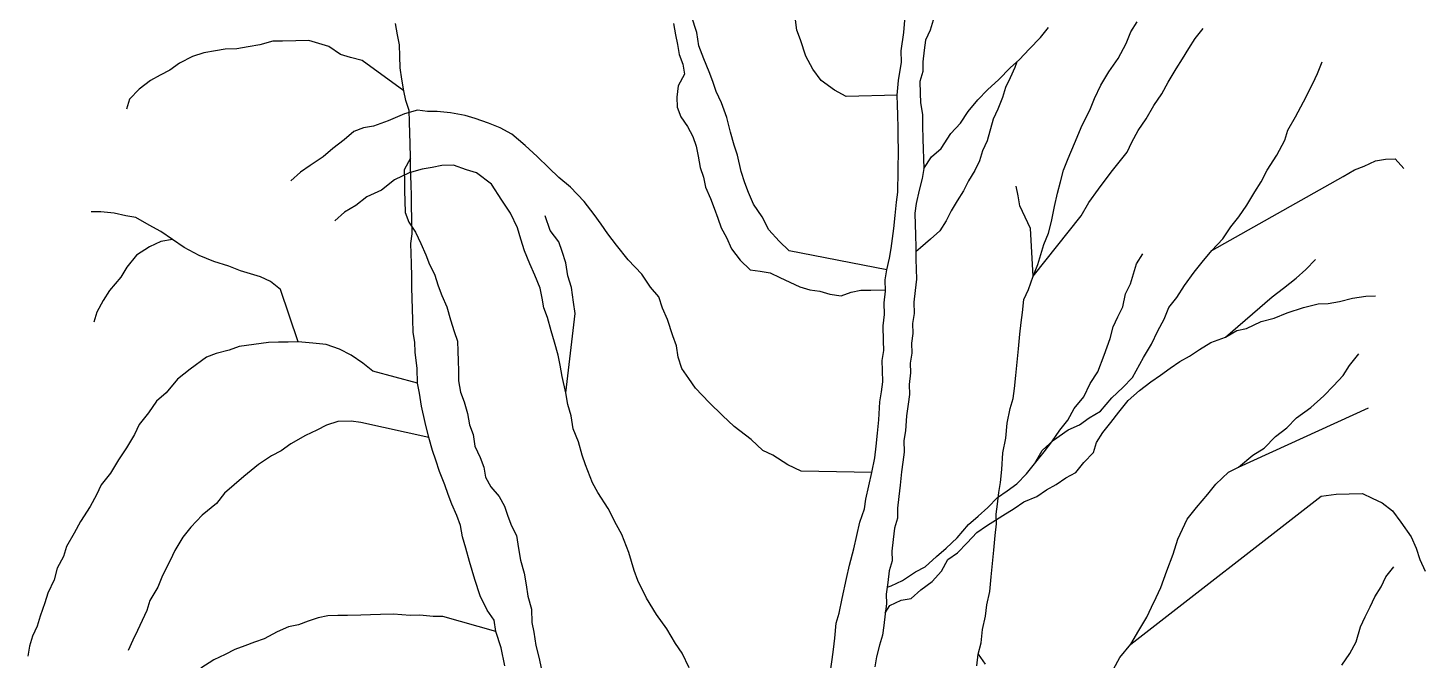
# Model space of a CAD drawing. Header units: metres. Extents: x -2 to 2.7, y 0 to 12.9.
# Drawn here: x -1.609 to 2.19, y 8.427 to 10.145 of the extents above; entities that cross this region are included whole.
import ezdxf

# ---------------------------------------------------------------- set-up
doc = ezdxf.new("R2010")
doc.units = ezdxf.units.M
doc.header["$LTSCALE"] = 0.2

msp = doc.modelspace()

# ---------------------------------------------------------------- linework, layer by layer
for p, q in [((-0.604, 10.1258), (-0.6092, 10.157)), ((0.1464, 10.1574), (0.1516, 10.1263)), ((0.2096, 10.1322), (0.1951, 10.1765)), ((0.4822, 10.1388), (0.4769, 10.1744)), ((0.773, 10.1324), (0.7764, 10.1772)), ((0.8526, 10.1657), (0.8444, 10.1387)), ((1.1444, 10.1191), (1.1661, 10.1465)), ((1.3899, 10.134), (1.4072, 10.1613)), ((-0.9434, 10.1086), (-0.9789, 10.0988)), ((-0.9165, 10.1092), (-0.9434, 10.1086)), ((-0.8808, 10.1101), (-0.9165, 10.1092)), ((-0.845, 10.111), (-0.8808, 10.1101)), ((-0.818, 10.1027), (-0.845, 10.111)), ((-0.5988, 10.0991), (-0.604, 10.1258)), ((0.1516, 10.1263), (0.1568, 10.0996)), ((0.215, 10.0965), (0.2096, 10.1322)), ((0.4918, 10.1122), (0.4822, 10.1388)), ((0.5063, 10.0678), (0.4918, 10.1122)), ((0.7652, 10.0831), (0.773, 10.1324)), ((0.8316, 10.1115), (0.8278, 10.0846)), ((0.8444, 10.1387), (0.8316, 10.1115)), ((1.1139, 10.0871), (1.1444, 10.1191)), ((1.3773, 10.1024), (1.3899, 10.134)), ((1.5475, 10.0887), (1.5648, 10.1159)), ((1.5648, 10.1159), (1.5865, 10.1433)), ((-1.1304, 10.0772), (-1.1614, 10.0675)), ((-1.0992, 10.0824), (-1.1304, 10.0772)), ((-1.0725, 10.0876), (-1.0992, 10.0824)), ((-1.0412, 10.0883), (-1.0725, 10.0876)), ((-1.0101, 10.0936), (-1.0412, 10.0883)), ((-0.9789, 10.0988), (-1.0101, 10.0936)), ((-0.791, 10.0944), (-0.818, 10.1027)), ((-0.7592, 10.0728), (-0.791, 10.0944)), ((-0.7321, 10.0645), (-0.7592, 10.0728)), ((-0.5981, 10.0678), (-0.5988, 10.0991)), ((0.1568, 10.0996), (0.1619, 10.0729)), ((0.1619, 10.0729), (0.1715, 10.0463)), ((0.2292, 10.0611), (0.215, 10.0965)), ((0.766, 10.0518), (0.7652, 10.0831)), ((0.8278, 10.0846), (0.8241, 10.0532)), ((1.0877, 10.0596), (1.1139, 10.0871)), ((1.3559, 10.0617), (1.3773, 10.1024)), ((1.5303, 10.0614), (1.5475, 10.0887)), ((-1.2231, 10.0302), (-1.2496, 10.0162)), ((-1.1968, 10.0488), (-1.2231, 10.0302)), ((-1.1614, 10.0675), (-1.1968, 10.0488)), ((-0.7006, 10.0564), (-0.7321, 10.0645)), ((-0.5869, 9.9742), (-0.7006, 10.0564)), ((-0.5973, 10.0365), (-0.5981, 10.0678)), ((-0.5921, 10.0054), (-0.5973, 10.0365)), ((0.1715, 10.0463), (0.1766, 10.0196)), ((0.2435, 10.0257), (0.2292, 10.0611)), ((0.525, 10.0325), (0.5063, 10.0678)), ((0.5481, 10.0018), (0.525, 10.0325)), ((0.7583, 10.0024), (0.766, 10.0518)), ((0.8241, 10.0532), (0.8247, 10.0264)), ((1.0309, 10.0046), (1.0615, 10.0366)), ((1.0615, 10.0366), (1.0877, 10.0596)), ((1.0749, 10.037), (1.0621, 10.0098)), ((1.0796, 10.0525), (1.0749, 10.037)), ((1.33, 10.0253), (1.3559, 10.0617)), ((1.4916, 9.9979), (1.5131, 10.0342)), ((1.5131, 10.0342), (1.5303, 10.0614)), ((1.8979, 10.0212), (1.9106, 10.0528)), ((-1.2761, 10.0021), (-1.3068, 9.979)), ((-1.2496, 10.0162), (-1.2761, 10.0021)), ((-0.5869, 9.9742), (-0.5921, 10.0054)), ((0.1766, 10.0196), (0.1595, 9.9879)), ((0.2531, 9.9991), (0.2435, 10.0257)), ((0.2627, 9.9725), (0.2531, 9.9991)), ((0.5845, 9.9758), (0.5481, 10.0018)), ((0.7548, 9.9621), (0.7583, 10.0024)), ((0.8247, 10.0264), (0.8164, 9.9994)), ((0.8164, 9.9994), (0.8172, 9.9681)), ((1.0003, 9.977), (1.0309, 10.0046)), ((1.0621, 10.0098), (1.0494, 9.9827)), ((1.3085, 9.989), (1.33, 10.0253)), ((1.4745, 9.9662), (1.4916, 9.9979)), ((1.8596, 9.9443), (1.8852, 9.9941)), ((1.8852, 9.9941), (1.8979, 10.0212)), ((-1.3068, 9.979), (-1.333, 9.9516)), ((-0.5817, 9.9475), (-0.5869, 9.9742)), ((0.1595, 9.9879), (0.1558, 9.9565)), ((0.1558, 9.9565), (0.1564, 9.9297)), ((0.2769, 9.9415), (0.2627, 9.9725)), ((0.6162, 9.9587), (0.5845, 9.9758)), ((0.7548, 9.9621), (0.6162, 9.9587)), ((0.7554, 9.9353), (0.7548, 9.9621)), ((0.8172, 9.9681), (0.8179, 9.9413)), ((0.9742, 9.9496), (1.0003, 9.977)), ((1.0411, 9.9557), (1.0284, 9.924)), ((1.0494, 9.9827), (1.0411, 9.9557)), ((1.2915, 9.9528), (1.3085, 9.989)), ((1.4529, 9.9344), (1.4745, 9.9662)), ((-1.333, 9.9516), (-1.3413, 9.9245)), ((-0.5498, 9.9214), (-0.5853, 9.9116)), ((-0.5722, 9.9209), (-0.5817, 9.9475)), ((-0.5714, 9.8896), (-0.5722, 9.9209)), ((-0.5229, 9.9176), (-0.5498, 9.9214)), ((-0.4961, 9.9183), (-0.5229, 9.9176)), ((-0.4602, 9.9147), (-0.4961, 9.9183)), ((0.1564, 9.9297), (0.166, 9.9031)), ((0.2912, 9.9016), (0.2769, 9.9415)), ((0.7561, 9.9085), (0.7554, 9.9353)), ((0.8179, 9.9413), (0.8231, 9.9101)), ((0.9265, 9.8858), (0.9481, 9.9176)), ((0.9481, 9.9176), (0.9742, 9.9496)), ((1.0284, 9.924), (1.0157, 9.8969)), ((1.2575, 9.8804), (1.2789, 9.9212)), ((1.2789, 9.9212), (1.2915, 9.9528)), ((1.4315, 9.8981), (1.4529, 9.9344)), ((1.8382, 9.9035), (1.8596, 9.9443)), ((-0.6695, 9.8783), (-0.6962, 9.8732)), ((-0.6296, 9.8927), (-0.6695, 9.8783)), ((-0.5853, 9.9116), (-0.6296, 9.8927)), ((-0.5706, 9.8583), (-0.5714, 9.8896)), ((-0.4198, 9.9067), (-0.4602, 9.9147)), ((-0.3928, 9.8984), (-0.4198, 9.9067)), ((-0.3567, 9.8859), (-0.3928, 9.8984)), ((-0.3251, 9.8732), (-0.3567, 9.8859)), ((0.166, 9.9031), (0.1845, 9.8767)), ((0.3012, 9.8616), (0.2912, 9.9016)), ((0.7569, 9.8727), (0.7561, 9.9085)), ((0.8231, 9.9101), (0.8239, 9.8788)), ((0.8239, 9.8788), (0.8247, 9.8431)), ((0.9004, 9.8583), (0.9265, 9.8858)), ((1.0157, 9.8969), (0.9992, 9.8384)), ((1.2364, 9.8307), (1.2575, 9.8804)), ((1.4099, 9.8663), (1.4315, 9.8981)), ((1.8167, 9.8672), (1.8382, 9.9035)), ((-0.749, 9.8406), (-0.7798, 9.8175)), ((-0.7228, 9.8636), (-0.749, 9.8406)), ((-0.6962, 9.8732), (-0.7228, 9.8636)), ((-0.57, 9.8315), (-0.5706, 9.8583)), ((-0.2934, 9.8561), (-0.3251, 9.8732)), ((-0.2569, 9.8257), (-0.2934, 9.8561)), ((0.1845, 9.8767), (0.1986, 9.8502)), ((0.1986, 9.8502), (0.2082, 9.8236)), ((0.311, 9.8261), (0.3012, 9.8616)), ((0.7576, 9.8459), (0.7569, 9.8727)), ((0.7583, 9.8146), (0.7576, 9.8459)), ((0.8247, 9.8431), (0.8254, 9.8163)), ((0.8745, 9.8175), (0.9004, 9.8583)), ((1.3928, 9.8345), (1.4099, 9.8663)), ((1.7871, 9.7994), (1.8084, 9.8402)), ((1.8084, 9.8402), (1.8167, 9.8672)), ((-0.7798, 9.8175), (-0.8061, 9.7945)), ((-0.569, 9.7913), (-0.57, 9.8315)), ((-0.2248, 9.7952), (-0.2569, 9.8257)), ((0.2082, 9.8236), (0.2133, 9.7969)), ((0.3205, 9.7995), (0.311, 9.8261)), ((0.7567, 9.6984), (0.7583, 9.8146)), ((0.8254, 9.8163), (0.826, 9.7895)), ((0.8483, 9.7945), (0.8745, 9.8175)), ((0.9865, 9.8112), (0.9782, 9.7842)), ((0.9992, 9.8384), (0.9865, 9.8112)), ((1.2195, 9.7901), (1.2364, 9.8307)), ((1.3583, 9.7801), (1.38, 9.8074)), ((1.38, 9.8074), (1.3928, 9.8345)), ((-0.8413, 9.7713), (-0.8676, 9.7527)), ((-0.8061, 9.7945), (-0.8413, 9.7713)), ((-0.569, 9.7913), (-0.5861, 9.7596)), ((-0.5684, 9.7645), (-0.569, 9.7913)), ((-0.5673, 9.7198), (-0.5684, 9.7645)), ((-0.5103, 9.7659), (-0.537, 9.7608)), ((-0.4836, 9.771), (-0.5103, 9.7659)), ((-0.4523, 9.7718), (-0.4836, 9.771)), ((-0.4162, 9.7592), (-0.4523, 9.7718)), ((-0.1928, 9.7647), (-0.2248, 9.7952)), ((-0.1653, 9.7385), (-0.1928, 9.7647)), ((0.2133, 9.7969), (0.2185, 9.7657)), ((0.2185, 9.7657), (0.2281, 9.7392)), ((0.3306, 9.7551), (0.3205, 9.7995)), ((0.826, 9.7895), (0.8267, 9.7627)), ((0.8267, 9.7627), (0.8483, 9.7945)), ((0.9782, 9.7842), (0.9654, 9.7571)), ((1.2068, 9.7585), (1.2195, 9.7901)), ((1.3366, 9.7527), (1.3583, 9.7801)), ((1.7612, 9.7586), (1.7871, 9.7994)), ((1.9982, 9.7598), (2.0248, 9.7694)), ((2.0248, 9.7694), (2.0557, 9.7836)), ((2.0557, 9.7836), (2.0824, 9.7887)), ((2.0824, 9.7887), (2.1092, 9.7894)), ((2.1092, 9.7894), (2.1322, 9.7631)), ((-0.8676, 9.7527), (-0.8939, 9.7297)), ((-0.6123, 9.7321), (-0.6474, 9.7044)), ((-0.5725, 9.751), (-0.6123, 9.7321)), ((-0.5861, 9.7596), (-0.5854, 9.7283)), ((-0.5854, 9.7283), (-0.5847, 9.7015)), ((-0.537, 9.7608), (-0.5725, 9.751)), ((-0.3892, 9.751), (-0.4162, 9.7592)), ((-0.3482, 9.7207), (-0.3892, 9.751)), ((-0.1334, 9.7125), (-0.1653, 9.7385)), ((0.2281, 9.7392), (0.2332, 9.7124)), ((0.3403, 9.724), (0.3306, 9.7551)), ((0.8229, 9.7357), (0.8147, 9.7042)), ((0.8267, 9.7627), (0.8229, 9.7357)), ((0.9482, 9.7298), (0.9354, 9.7027)), ((0.9654, 9.7571), (0.9482, 9.7298)), ((1.1905, 9.6955), (1.1986, 9.727)), ((1.1986, 9.727), (1.2068, 9.7585)), ((1.302, 9.7071), (1.3366, 9.7527)), ((1.6101, 9.5403), (1.9673, 9.7412)), ((1.7269, 9.6996), (1.7441, 9.7268)), ((1.7441, 9.7268), (1.7612, 9.7586)), ((1.9673, 9.7412), (1.9982, 9.7598)), ((-0.6474, 9.7044), (-0.6872, 9.6856)), ((-0.5847, 9.7015), (-0.5841, 9.6747)), ((-0.5665, 9.6885), (-0.5673, 9.7198)), ((-0.5659, 9.6617), (-0.5665, 9.6885)), ((-0.3203, 9.6766), (-0.3482, 9.7207)), ((-0.0967, 9.6731), (-0.1334, 9.7125)), ((0.2332, 9.7124), (0.2474, 9.6815)), ((0.3499, 9.6974), (0.3403, 9.724)), ((0.364, 9.6664), (0.3499, 9.6974)), ((0.7529, 9.6714), (0.7567, 9.6984)), ((0.8147, 9.7042), (0.8066, 9.6683)), ((0.9354, 9.7027), (0.9182, 9.6755)), ((1.0833, 9.6884), (1.0782, 9.7151)), ((1.0885, 9.6617), (1.0833, 9.6884)), ((1.1824, 9.6595), (1.1905, 9.6955)), ((1.276, 9.6707), (1.302, 9.7071)), ((1.7054, 9.6633), (1.7269, 9.6996)), ((-0.7179, 9.6625), (-0.7487, 9.6439)), ((-0.6872, 9.6856), (-0.7179, 9.6625)), ((-0.5841, 9.6747), (-0.5833, 9.6434)), ((-0.565, 9.626), (-0.5659, 9.6617)), ((-0.2971, 9.6414), (-0.3203, 9.6766)), ((-0.069, 9.638), (-0.0967, 9.6731)), ((0.2474, 9.6815), (0.257, 9.6549)), ((0.257, 9.6549), (0.2666, 9.6283)), ((0.3872, 9.6312), (0.364, 9.6664)), ((0.7493, 9.6356), (0.7529, 9.6714)), ((0.8066, 9.6683), (0.8028, 9.6414)), ((0.9182, 9.6755), (0.901, 9.6482)), ((1.1026, 9.6308), (1.0885, 9.6617)), ((1.1744, 9.6191), (1.1824, 9.6595)), ((1.2546, 9.6345), (1.276, 9.6707)), ((1.6839, 9.6315), (1.7054, 9.6633)), ((-1.4105, 9.6456), (-1.4373, 9.645)), ((-1.3746, 9.642), (-1.4105, 9.6456)), ((-1.3431, 9.6339), (-1.3746, 9.642)), ((-1.3162, 9.6301), (-1.3431, 9.6339)), ((-1.2799, 9.6086), (-1.3162, 9.6301)), ((-0.7487, 9.6439), (-0.775, 9.6209)), ((-0.5833, 9.6434), (-0.5737, 9.6168)), ((-0.5737, 9.6168), (-0.5552, 9.5904)), ((-0.564, 9.5858), (-0.565, 9.626)), ((-0.2782, 9.6016), (-0.2971, 9.6414)), ((-0.1887, 9.5949), (-0.203, 9.6348)), ((-0.0505, 9.6117), (-0.069, 9.638)), ((0.2666, 9.6283), (0.2762, 9.6017)), ((0.406, 9.5959), (0.3872, 9.6312)), ((0.7457, 9.5997), (0.7493, 9.6356)), ((0.8028, 9.6414), (0.8036, 9.6101)), ((0.8882, 9.6211), (0.871, 9.5938)), ((0.901, 9.6482), (0.8882, 9.6211)), ((1.1168, 9.5998), (1.1026, 9.6308)), ((1.1244, 9.4703), (1.2546, 9.6345)), ((1.1663, 9.5876), (1.1744, 9.6191)), ((1.6622, 9.6041), (1.6839, 9.6315)), ((-1.2482, 9.5915), (-1.2799, 9.6086)), ((-1.2164, 9.5699), (-1.2482, 9.5915)), ((-0.5678, 9.5588), (-0.564, 9.5858)), ((-0.5552, 9.5904), (-0.541, 9.5595)), ((-0.2685, 9.5706), (-0.2782, 9.6016)), ((-0.1656, 9.5641), (-0.1887, 9.5949)), ((-0.0319, 9.5853), (-0.0505, 9.6117)), ((-0.0088, 9.5545), (-0.0319, 9.5853)), ((0.2762, 9.6017), (0.2902, 9.5752)), ((0.2902, 9.5752), (0.3044, 9.5443)), ((0.4335, 9.5653), (0.406, 9.5959)), ((0.7419, 9.5728), (0.7457, 9.5997)), ((0.8036, 9.6101), (0.8042, 9.5833)), ((0.8042, 9.5833), (0.8051, 9.5475)), ((0.871, 9.5938), (0.8448, 9.5708)), ((1.1244, 9.4703), (1.1168, 9.5998)), ((1.1536, 9.556), (1.1663, 9.5876)), ((1.6406, 9.5723), (1.6622, 9.6041)), ((-1.2785, 9.5505), (-1.3137, 9.5273)), ((-1.2476, 9.5647), (-1.2785, 9.5505)), ((-1.2164, 9.5699), (-1.2476, 9.5647)), ((-1.1846, 9.5483), (-1.2164, 9.5699)), ((-1.1438, 9.5269), (-1.1846, 9.5483)), ((-0.5672, 9.532), (-0.5678, 9.5588)), ((-0.541, 9.5595), (-0.5268, 9.5285)), ((-0.2588, 9.5395), (-0.2685, 9.5706)), ((-0.2446, 9.5041), (-0.2588, 9.5395)), ((-0.156, 9.5376), (-0.1656, 9.5641)), ((-0.1463, 9.5065), (-0.156, 9.5376)), ((0.0234, 9.5151), (-0.0088, 9.5545)), ((0.3044, 9.5443), (0.3275, 9.5135)), ((0.461, 9.5391), (0.4335, 9.5653)), ((0.7261, 9.4875), (0.461, 9.5391)), ((0.7342, 9.519), (0.7381, 9.5459)), ((0.7381, 9.5459), (0.7419, 9.5728)), ((0.8051, 9.5475), (0.8058, 9.5162)), ((0.8185, 9.5478), (0.8054, 9.5363)), ((0.8448, 9.5708), (0.8185, 9.5478)), ((1.1453, 9.529), (1.1536, 9.556)), ((1.584, 9.5083), (1.6101, 9.5403)), ((1.6101, 9.5403), (1.6406, 9.5723)), ((-1.3137, 9.5273), (-1.3398, 9.4953)), ((-1.1032, 9.51), (-1.1438, 9.5269)), ((-1.0626, 9.4976), (-1.1032, 9.51)), ((-0.5665, 9.5052), (-0.5672, 9.532)), ((-0.5656, 9.4695), (-0.5665, 9.5052)), ((-0.5268, 9.5285), (-0.5173, 9.5019)), ((-0.5173, 9.5019), (-0.5032, 9.4755)), ((-0.2304, 9.4731), (-0.2446, 9.5041)), ((-0.1409, 9.4709), (-0.1463, 9.5065)), ((0.0602, 9.4757), (0.0234, 9.5151)), ((0.3275, 9.5135), (0.355, 9.4874)), ((0.7261, 9.4875), (0.7342, 9.519)), ((0.8058, 9.5162), (0.8065, 9.4894)), ((1.1244, 9.4703), (1.1371, 9.5019)), ((1.1371, 9.5019), (1.1453, 9.529)), ((1.397, 9.477), (1.4053, 9.504)), ((1.4053, 9.504), (1.4225, 9.5312)), ((1.5623, 9.481), (1.584, 9.5083)), ((1.8662, 9.4884), (1.8923, 9.5158)), ((-1.357, 9.4681), (-1.3874, 9.4316)), ((-1.3398, 9.4953), (-1.357, 9.4681)), ((-1.031, 9.485), (-1.0626, 9.4976)), ((-1.004, 9.4767), (-1.031, 9.485)), ((-0.977, 9.4684), (-1.004, 9.4767)), ((-0.9498, 9.4556), (-0.977, 9.4684)), ((-0.5649, 9.4382), (-0.5656, 9.4695)), ((-0.5032, 9.4755), (-0.4935, 9.4444)), ((-0.2161, 9.4377), (-0.2304, 9.4731)), ((-0.1312, 9.4398), (-0.1409, 9.4709)), ((0.0834, 9.4405), (0.0602, 9.4757)), ((0.355, 9.4874), (0.3819, 9.4836)), ((0.3819, 9.4836), (0.4088, 9.4797)), ((0.4088, 9.4797), (0.4359, 9.467)), ((0.4359, 9.467), (0.4631, 9.4542)), ((0.7222, 9.4605), (0.7261, 9.4875)), ((0.723, 9.4293), (0.7222, 9.4605)), ((0.8071, 9.4626), (0.8034, 9.4312)), ((0.8065, 9.4894), (0.8071, 9.4626)), ((1.1119, 9.4343), (1.1244, 9.4703)), ((1.3887, 9.4499), (1.397, 9.477)), ((1.5364, 9.4446), (1.5623, 9.481)), ((1.8048, 9.4377), (1.8399, 9.4654)), ((1.8399, 9.4654), (1.8662, 9.4884)), ((-1.3874, 9.4316), (-1.4046, 9.4043)), ((-0.9225, 9.434), (-0.9498, 9.4556)), ((-0.8743, 9.2921), (-0.9225, 9.434)), ((-0.5642, 9.4114), (-0.5649, 9.4382)), ((-0.4935, 9.4444), (-0.4839, 9.4178)), ((-0.211, 9.411), (-0.2161, 9.4377)), ((-0.1258, 9.3997), (-0.1312, 9.4398)), ((0.1064, 9.4143), (0.0834, 9.4405)), ((0.4631, 9.4542), (0.4902, 9.4415)), ((0.4902, 9.4415), (0.5172, 9.4332)), ((0.5172, 9.4332), (0.5442, 9.4294)), ((0.5442, 9.4294), (0.5712, 9.4211)), ((0.6026, 9.4174), (0.6292, 9.427)), ((0.6292, 9.427), (0.6559, 9.4321)), ((0.6559, 9.4321), (0.6827, 9.4328)), ((0.6827, 9.4328), (0.7229, 9.4337)), ((0.7193, 9.3979), (0.723, 9.4293)), ((0.8034, 9.4312), (0.7997, 9.3998)), ((1.0991, 9.4071), (1.1119, 9.4343)), ((1.3679, 9.3868), (1.3759, 9.4228)), ((1.3759, 9.4228), (1.3887, 9.4499)), ((1.5148, 9.4128), (1.5364, 9.4446)), ((1.7741, 9.4146), (1.8048, 9.4377)), ((-1.4046, 9.4043), (-1.4217, 9.3726)), ((-0.5635, 9.3801), (-0.5642, 9.4114)), ((-0.4839, 9.4178), (-0.4697, 9.3868)), ((-0.4697, 9.3868), (-0.4599, 9.3513)), ((-0.2059, 9.3843), (-0.211, 9.411)), ((-0.1963, 9.3577), (-0.2059, 9.3843)), ((-0.1206, 9.3685), (-0.1258, 9.3997)), ((0.1161, 9.3832), (0.1064, 9.4143)), ((0.5712, 9.4211), (0.6026, 9.4174)), ((0.7201, 9.3666), (0.7193, 9.3979)), ((0.7997, 9.3998), (0.8005, 9.3686)), ((1.0955, 9.3713), (1.0991, 9.4071)), ((1.3551, 9.3597), (1.3679, 9.3868)), ((1.4805, 9.3538), (1.4931, 9.3854)), ((1.4931, 9.3854), (1.5148, 9.4128)), ((1.6471, 9.3042), (1.7741, 9.4146)), ((1.8154, 9.3709), (1.8597, 9.3854)), ((1.8597, 9.3854), (1.8997, 9.3953)), ((1.8997, 9.3953), (1.9265, 9.3959)), ((1.9265, 9.3959), (1.9577, 9.4012)), ((1.9577, 9.4012), (1.9932, 9.411)), ((1.9932, 9.411), (2.0289, 9.4163)), ((2.0289, 9.4163), (2.0557, 9.417)), ((-1.4217, 9.3726), (-1.43, 9.3456)), ((-0.5628, 9.3533), (-0.5635, 9.3801)), ((-0.562, 9.3175), (-0.5628, 9.3533)), ((-0.4599, 9.3513), (-0.4502, 9.3203)), ((-0.1865, 9.3222), (-0.1963, 9.3577)), ((-0.1466, 9.1533), (-0.1206, 9.3685)), ((0.1302, 9.3523), (0.1161, 9.3832)), ((0.1447, 9.3079), (0.1302, 9.3523)), ((0.7164, 9.3352), (0.7201, 9.3666)), ((0.8005, 9.3686), (0.7967, 9.3416)), ((1.0917, 9.3443), (1.0955, 9.3713)), ((1.3424, 9.3326), (1.3551, 9.3597)), ((1.4633, 9.3221), (1.4805, 9.3538)), ((1.7046, 9.328), (1.7444, 9.3468)), ((1.7444, 9.3468), (1.78, 9.3566)), ((1.78, 9.3566), (1.8154, 9.3709)), ((-0.5568, 9.2908), (-0.562, 9.3175)), ((-0.4502, 9.3203), (-0.4407, 9.2937)), ((-0.1768, 9.2911), (-0.1865, 9.3222)), ((0.7173, 9.295), (0.7164, 9.3352)), ((0.7973, 9.3148), (0.7935, 9.2879)), ((0.7967, 9.3416), (0.7973, 9.3148)), ((1.0845, 9.2726), (1.088, 9.313)), ((1.088, 9.313), (1.0917, 9.3443)), ((1.3342, 9.3011), (1.3424, 9.3326)), ((1.4463, 9.2859), (1.4633, 9.3221)), ((1.6471, 9.3042), (1.6779, 9.3228)), ((1.6779, 9.3228), (1.7046, 9.328)), ((-1.035, 9.2792), (-1.0616, 9.2696)), ((-0.9948, 9.2847), (-1.035, 9.2792)), ((-0.9547, 9.2901), (-0.9948, 9.2847)), ((-0.9279, 9.2907), (-0.9547, 9.2901)), ((-0.9011, 9.2914), (-0.9279, 9.2907)), ((-0.8743, 9.2921), (-0.9011, 9.2914)), ((-0.834, 9.2886), (-0.8743, 9.2921)), ((-0.7981, 9.285), (-0.834, 9.2886)), ((-0.7621, 9.2724), (-0.7981, 9.285)), ((-0.7303, 9.2553), (-0.7621, 9.2724)), ((-0.5562, 9.264), (-0.5568, 9.2908)), ((-0.4407, 9.2937), (-0.44, 9.2668)), ((-0.167, 9.2556), (-0.1768, 9.2911)), ((0.1543, 9.2813), (0.1447, 9.3079)), ((0.1595, 9.2501), (0.1543, 9.2813)), ((0.718, 9.2682), (0.7173, 9.295)), ((0.7935, 9.2879), (0.7942, 9.2611)), ((1.0809, 9.2368), (1.0845, 9.2726)), ((1.3174, 9.2559), (1.3342, 9.3011)), ((1.4249, 9.2496), (1.4463, 9.2859)), ((1.55, 9.2527), (1.5764, 9.2712)), ((1.5764, 9.2712), (1.6072, 9.2898)), ((1.6072, 9.2898), (1.6471, 9.3042)), ((-1.1237, 9.2502), (-1.1676, 9.2179)), ((-1.0971, 9.2598), (-1.1237, 9.2502)), ((-1.0616, 9.2696), (-1.0971, 9.2598)), ((-0.6985, 9.2337), (-0.7303, 9.2553)), ((-0.6712, 9.212), (-0.6985, 9.2337)), ((-0.5506, 9.2194), (-0.5562, 9.264)), ((-0.44, 9.2668), (-0.4393, 9.24)), ((-0.4393, 9.24), (-0.4387, 9.2132)), ((-0.1619, 9.2289), (-0.167, 9.2556)), ((0.1692, 9.2191), (0.1595, 9.2501)), ((0.7142, 9.2413), (0.718, 9.2682)), ((0.7148, 9.2145), (0.7142, 9.2413)), ((0.7942, 9.2611), (0.7903, 9.2342)), ((0.7903, 9.2342), (0.791, 9.2074)), ((1.0773, 9.2009), (1.0809, 9.2368)), ((1.3006, 9.2108), (1.3174, 9.2559)), ((1.3949, 9.1952), (1.4249, 9.2496)), ((1.4971, 9.2201), (1.5235, 9.2386)), ((1.5235, 9.2386), (1.55, 9.2527)), ((1.9843, 9.2274), (2.0103, 9.2594)), ((-1.1676, 9.2179), (-1.2027, 9.1902)), ((-0.5496, 9.1792), (-0.6712, 9.212)), ((-0.5496, 9.1792), (-0.5506, 9.2194)), ((-0.4387, 9.2132), (-0.438, 9.1864)), ((-0.1566, 9.1977), (-0.1619, 9.2289)), ((-0.1466, 9.1533), (-0.1566, 9.1977)), ((0.1878, 9.1927), (0.1692, 9.2191)), ((0.7156, 9.1832), (0.7148, 9.2145)), ((0.791, 9.2074), (0.7873, 9.176)), ((1.0737, 9.1651), (1.0773, 9.2009)), ((1.279, 9.179), (1.3006, 9.2108)), ((1.3687, 9.1678), (1.3949, 9.1952)), ((1.4444, 9.183), (1.4708, 9.2015)), ((1.4708, 9.2015), (1.4971, 9.2201)), ((1.9409, 9.1727), (1.9671, 9.2002)), ((1.9671, 9.2002), (1.9843, 9.2274)), ((-1.2027, 9.1902), (-1.2331, 9.1537)), ((-0.5445, 9.1525), (-0.5496, 9.1792)), ((-0.438, 9.1864), (-0.4328, 9.1552)), ((0.2063, 9.1663), (0.1878, 9.1927)), ((0.243, 9.127), (0.2063, 9.1663)), ((0.7118, 9.1563), (0.7156, 9.1832)), ((0.7873, 9.176), (0.7879, 9.1492)), ((1.0699, 9.1381), (1.0737, 9.1651)), ((1.262, 9.1428), (1.279, 9.179)), ((1.3381, 9.1402), (1.3687, 9.1678)), ((1.383, 9.1323), (1.4136, 9.1599)), ((1.4136, 9.1599), (1.4444, 9.183)), ((1.9148, 9.1453), (1.9409, 9.1727)), ((-1.2594, 9.1307), (-1.281, 9.0988)), ((-1.2331, 9.1537), (-1.2594, 9.1307)), ((-0.5392, 9.1169), (-0.5445, 9.1525)), ((-0.4328, 9.1552), (-0.4232, 9.1287)), ((-0.4232, 9.1287), (-0.4135, 9.0976)), ((-0.1414, 9.1221), (-0.1466, 9.1533)), ((-0.1317, 9.091), (-0.1414, 9.1221)), ((0.2796, 9.0921), (0.243, 9.127)), ((0.7047, 9.0801), (0.7079, 9.1293)), ((0.7079, 9.1293), (0.7118, 9.1563)), ((0.7841, 9.1222), (0.7804, 9.0909)), ((0.7879, 9.1492), (0.7841, 9.1222)), ((1.0616, 9.1111), (1.0699, 9.1381)), ((1.236, 9.1109), (1.262, 9.1428)), ((1.3077, 9.1037), (1.3381, 9.1402)), ((1.357, 9.1004), (1.383, 9.1323)), ((1.8798, 9.1131), (1.9148, 9.1453)), ((-1.281, 9.0988), (-1.307, 9.0669)), ((-0.5292, 9.0724), (-0.5392, 9.1169)), ((-0.4135, 9.0976), (-0.4083, 9.0664)), ((-0.1264, 9.0554), (-0.1317, 9.091)), ((0.3117, 9.0616), (0.2796, 9.0921)), ((0.7804, 9.0909), (0.7769, 9.0505)), ((1.0537, 9.0707), (1.0616, 9.1111)), ((1.2189, 9.0792), (1.236, 9.1109)), ((1.2505, 9.0665), (1.2769, 9.085)), ((1.2769, 9.085), (1.3077, 9.1037)), ((1.3353, 9.0731), (1.357, 9.1004)), ((1.6825, 8.9518), (2.0363, 9.1125)), ((1.8141, 9.0579), (1.8402, 9.0853)), ((1.8402, 9.0853), (1.8798, 9.1131)), ((-1.307, 9.0669), (-1.3198, 9.0398)), ((-0.8238, 9.0518), (-0.8547, 9.0377)), ((-0.7973, 9.0659), (-0.8238, 9.0518)), ((-0.7662, 9.0756), (-0.7973, 9.0659)), ((-0.7305, 9.0765), (-0.7662, 9.0756)), ((-0.7035, 9.0727), (-0.7305, 9.0765)), ((-0.5192, 9.0324), (-0.7035, 9.0727)), ((-0.5192, 9.0324), (-0.5292, 9.0724)), ((-0.4083, 9.0664), (-0.3987, 9.0398)), ((-0.1121, 9.02), (-0.1264, 9.0554)), ((0.3572, 9.0269), (0.3117, 9.0616)), ((0.6975, 9.0084), (0.7011, 9.0442)), ((0.7011, 9.0442), (0.7047, 9.0801)), ((0.7769, 9.0505), (0.7731, 9.0236)), ((1.0502, 9.0304), (1.0537, 9.0707)), ((1.1756, 9.02), (1.1972, 9.0518)), ((1.18, 9.0246), (1.2195, 9.0524)), ((1.1972, 9.0518), (1.2189, 9.0792)), ((1.2195, 9.0524), (1.2505, 9.0665)), ((1.2964, 9.0185), (1.3136, 9.0457)), ((1.3136, 9.0457), (1.3353, 9.0731)), ((1.7833, 9.0348), (1.8141, 9.0579)), ((-1.3198, 9.0398), (-1.3412, 9.0035)), ((-0.8944, 9.0144), (-0.9208, 8.9958)), ((-0.8547, 9.0377), (-0.8944, 9.0144)), ((-0.5094, 8.9969), (-0.5192, 9.0324)), ((-0.3987, 9.0398), (-0.3935, 9.0087)), ((-0.3935, 9.0087), (-0.3793, 8.9777)), ((-0.1023, 8.9844), (-0.1121, 9.02)), ((0.3893, 8.9964), (0.3572, 9.0269)), ((0.6938, 8.977), (0.6975, 9.0084)), ((0.7731, 9.0236), (0.7739, 8.9923)), ((1.0422, 8.9899), (1.0502, 9.0304)), ((1.1493, 8.997), (1.18, 9.0246)), ((1.1539, 8.9926), (1.1756, 9.02)), ((1.2881, 8.9914), (1.2964, 9.0185)), ((1.7528, 9.0027), (1.7833, 9.0348)), ((-1.3628, 8.9717), (-1.3843, 8.9354)), ((-1.3412, 9.0035), (-1.3628, 8.9717)), ((-0.9472, 8.9818), (-0.9824, 8.9586)), ((-0.9208, 8.9958), (-0.9472, 8.9818)), ((-0.4999, 8.9703), (-0.5094, 8.9969)), ((-0.4902, 8.9392), (-0.4999, 8.9703)), ((-0.3793, 8.9777), (-0.3697, 8.9511)), ((-0.0927, 8.9578), (-0.1023, 8.9844)), ((0.4164, 8.9836), (0.3893, 8.9964)), ((0.4573, 8.9578), (0.4164, 8.9836)), ((0.6858, 8.9365), (0.6938, 8.977)), ((0.7739, 8.9923), (0.7701, 8.9654)), ((1.0388, 8.9451), (1.0422, 8.9899)), ((1.1279, 8.9607), (1.1493, 8.997)), ((1.1279, 8.9607), (1.1539, 8.9926)), ((1.2619, 8.964), (1.2881, 8.9914)), ((1.6825, 8.9518), (1.722, 8.9841)), ((1.722, 8.9841), (1.7528, 9.0027)), ((-1.3843, 8.9354), (-1.4103, 8.9034)), ((-0.9824, 8.9586), (-1.0219, 8.9263)), ((-0.4759, 8.9038), (-0.4902, 8.9392)), ((-0.3697, 8.9511), (-0.3646, 8.9244)), ((-0.0736, 8.9091), (-0.0927, 8.9578)), ((0.4934, 8.9408), (0.4573, 8.9578)), ((0.6858, 8.9365), (0.4934, 8.9408)), ((0.6777, 8.9006), (0.6858, 8.9365)), ((0.7662, 8.9385), (0.7626, 8.9026)), ((0.7701, 8.9654), (0.7662, 8.9385)), ((1.0352, 8.9093), (1.0388, 8.9451)), ((1.08, 8.9059), (1.1062, 8.9334)), ((1.1062, 8.9334), (1.1279, 8.9607)), ((1.2137, 8.9226), (1.2402, 8.9366)), ((1.2402, 8.9366), (1.2619, 8.964)), ((1.621, 8.9056), (1.656, 8.9378)), ((1.656, 8.9378), (1.6825, 8.9518)), ((-1.4103, 8.9034), (-1.4231, 8.8763)), ((-1.0482, 8.9033), (-1.0744, 8.8803)), ((-1.0219, 8.9263), (-1.0482, 8.9033)), ((-0.4663, 8.8772), (-0.4759, 8.9038)), ((-0.3646, 8.9244), (-0.3505, 8.8979)), ((-0.3505, 8.8979), (-0.3276, 8.8717)), ((-0.0596, 8.8826), (-0.0736, 8.9091)), ((0.6697, 8.8646), (0.6777, 8.9006)), ((0.7626, 8.9026), (0.7589, 8.8713)), ((1.0314, 8.8824), (1.0352, 8.9093)), ((1.0536, 8.8874), (1.08, 8.9059)), ((1.1609, 8.89), (1.1874, 8.904)), ((1.1874, 8.904), (1.2137, 8.9226)), ((1.5993, 8.8783), (1.621, 8.9056)), ((-1.4231, 8.8763), (-1.4402, 8.8446)), ((-1.0961, 8.853), (-1.1356, 8.8207)), ((-1.0744, 8.8803), (-1.0961, 8.853)), ((-0.4567, 8.8506), (-0.4663, 8.8772)), ((-0.3276, 8.8717), (-0.3135, 8.8452)), ((-0.0317, 8.8386), (-0.0596, 8.8826)), ((0.6659, 8.8377), (0.6697, 8.8646)), ((0.7589, 8.8713), (0.7552, 8.8399)), ((1.0011, 8.8414), (1.0273, 8.8688)), ((1.0273, 8.8688), (1.0536, 8.8874)), ((1.0277, 8.851), (1.0314, 8.8824)), ((1.0727, 8.8386), (1.0991, 8.8572)), ((1.0991, 8.8572), (1.1345, 8.8714)), ((1.1345, 8.8714), (1.1609, 8.89)), ((1.3902, 8.4708), (1.908, 8.8724)), ((1.5689, 8.8418), (1.5993, 8.8783)), ((1.908, 8.8724), (1.9481, 8.8778)), ((1.9481, 8.8778), (1.9838, 8.8787)), ((1.9838, 8.8787), (2.0196, 8.8796)), ((2.0196, 8.8796), (2.0467, 8.8668)), ((2.0467, 8.8668), (2.0739, 8.8541)), ((2.0739, 8.8541), (2.1012, 8.8324)), ((-1.4402, 8.8446), (-1.466, 8.8037)), ((-1.1356, 8.8207), (-1.1661, 8.7887)), ((-0.4425, 8.8197), (-0.4567, 8.8506)), ((-0.4329, 8.7931), (-0.4425, 8.8197)), ((-0.3135, 8.8452), (-0.3039, 8.8186)), ((-0.3039, 8.8186), (-0.2943, 8.792)), ((-0.0082, 8.7945), (-0.0317, 8.8386)), ((0.6533, 8.8016), (0.6659, 8.8377)), ((0.7552, 8.8399), (0.7559, 8.8131)), ((0.9486, 8.7954), (0.9748, 8.8184)), ((0.9748, 8.8184), (1.0011, 8.8414)), ((0.9978, 8.7921), (1.0419, 8.82)), ((1.0239, 8.824), (1.0277, 8.851)), ((1.0245, 8.7972), (1.0239, 8.824)), ((1.0419, 8.82), (1.0727, 8.8386)), ((1.5429, 8.8098), (1.5689, 8.8418)), ((2.1012, 8.8324), (2.1243, 8.8016)), ((-1.466, 8.8037), (-1.4831, 8.772)), ((-1.1661, 8.7887), (-1.1878, 8.7613)), ((-0.4277, 8.7619), (-0.4329, 8.7931)), ((-0.2943, 8.792), (-0.2803, 8.7655)), ((0.0058, 8.768), (-0.0082, 8.7945)), ((0.6453, 8.7657), (0.6533, 8.8016)), ((0.7476, 8.786), (0.7439, 8.7546)), ((0.7559, 8.8131), (0.7476, 8.786)), ((0.9182, 8.7589), (0.9486, 8.7954)), ((0.9715, 8.7736), (0.9978, 8.7921)), ((1.0208, 8.7658), (1.0245, 8.7972)), ((1.5174, 8.7556), (1.5301, 8.7827)), ((1.5301, 8.7827), (1.5429, 8.8098)), ((2.1243, 8.8016), (2.1521, 8.7621)), ((-1.4831, 8.772), (-1.5046, 8.7357)), ((-1.1878, 8.7613), (-1.2093, 8.725)), ((-0.418, 8.7308), (-0.4277, 8.7619)), ((-0.2803, 8.7655), (-0.2749, 8.7299)), ((0.0249, 8.7193), (0.0058, 8.768)), ((0.6372, 8.7297), (0.6453, 8.7657)), ((0.7439, 8.7546), (0.7402, 8.7232)), ((0.8875, 8.7313), (0.9182, 8.7589)), ((0.9191, 8.7187), (0.9453, 8.7461)), ((0.9453, 8.7461), (0.9715, 8.7736)), ((1.0173, 8.7255), (1.0208, 8.7658)), ((1.5049, 8.715), (1.5174, 8.7556)), ((2.1521, 8.7621), (2.1663, 8.7311)), ((-1.5129, 8.7087), (-1.53, 8.677)), ((-1.5046, 8.7357), (-1.5129, 8.7087)), ((-1.2093, 8.725), (-1.222, 8.6979)), ((-0.4082, 8.6953), (-0.418, 8.7308)), ((-0.2749, 8.7299), (-0.2697, 8.6987)), ((0.0395, 8.6704), (0.0249, 8.7193)), ((0.6249, 8.6847), (0.6372, 8.7297)), ((0.7402, 8.7232), (0.7408, 8.6964)), ((0.8306, 8.6807), (0.8613, 8.7083)), ((0.8613, 8.7083), (0.8875, 8.7313)), ((0.8928, 8.7001), (0.9191, 8.7187)), ((1.0137, 8.6897), (1.0173, 8.7255)), ((1.4882, 8.6699), (1.5049, 8.715)), ((2.1663, 8.7311), (2.176, 8.7)), ((-1.53, 8.677), (-1.5382, 8.6455)), ((-1.222, 8.6979), (-1.2434, 8.6571)), ((-0.3936, 8.6465), (-0.4082, 8.6953)), ((-0.2697, 8.6987), (-0.2599, 8.6632)), ((-0.2599, 8.6632), (-0.2547, 8.632)), ((0.0491, 8.6438), (0.0395, 8.6704)), ((0.6168, 8.6487), (0.6249, 8.6847)), ((0.7325, 8.6694), (0.7288, 8.638)), ((0.7408, 8.6964), (0.7325, 8.6694)), ((0.7689, 8.6435), (0.8042, 8.6667)), ((0.8042, 8.6667), (0.8306, 8.6807)), ((0.8495, 8.641), (0.8756, 8.6684)), ((0.8756, 8.6684), (0.8928, 8.7001)), ((1.0101, 8.6538), (1.0137, 8.6897)), ((1.4714, 8.6248), (1.4882, 8.6699)), ((2.0832, 8.6531), (2.1049, 8.6804)), ((2.176, 8.7), (2.1901, 8.6691)), ((-1.5382, 8.6455), (-1.5552, 8.6093)), ((-1.256, 8.6255), (-1.2775, 8.5892)), ((-1.2434, 8.6571), (-1.256, 8.6255)), ((-0.3791, 8.6021), (-0.3936, 8.6465)), ((-0.2547, 8.632), (-0.2494, 8.6008)), ((0.0726, 8.5952), (0.0491, 8.6438)), ((0.6047, 8.5948), (0.6168, 8.6487)), ((0.7288, 8.638), (0.7251, 8.6066)), ((0.7274, 8.6255), (0.738, 8.6293)), ((0.738, 8.6293), (0.7689, 8.6435)), ((0.8188, 8.6179), (0.8495, 8.641)), ((1.0066, 8.6135), (1.0101, 8.6538)), ((1.4586, 8.5976), (1.4714, 8.6248)), ((2.0532, 8.5987), (2.0705, 8.6259)), ((2.0705, 8.6259), (2.0832, 8.6531)), ((-1.5552, 8.6093), (-1.5635, 8.5823)), ((-1.2775, 8.5892), (-1.2858, 8.5622)), ((-0.3603, 8.5624), (-0.3791, 8.6021)), ((-0.2494, 8.6008), (-0.2396, 8.5653)), ((0.1005, 8.5512), (0.0726, 8.5952)), ((0.5967, 8.5543), (0.6047, 8.5948)), ((0.7251, 8.6066), (0.7258, 8.5798)), ((0.7348, 8.5756), (0.7658, 8.5897)), ((0.7658, 8.5897), (0.7925, 8.5949)), ((0.7925, 8.5949), (0.8188, 8.6179)), ((0.9986, 8.5775), (1.0066, 8.6135)), ((1.4459, 8.5705), (1.4586, 8.5976)), ((2.0405, 8.5716), (2.0532, 8.5987)), ((-1.5635, 8.5823), (-1.576, 8.5462)), ((-1.2858, 8.5622), (-1.2985, 8.5351)), ((-0.74, 8.5486), (-0.7668, 8.548)), ((-0.7042, 8.5495), (-0.74, 8.5486)), ((-0.6774, 8.5502), (-0.7042, 8.5495)), ((-0.6506, 8.5508), (-0.6774, 8.5502)), ((-0.6149, 8.5517), (-0.6506, 8.5508)), ((-0.5701, 8.5483), (-0.6149, 8.5517)), ((-0.5433, 8.549), (-0.5701, 8.5483)), ((-0.5074, 8.5454), (-0.5433, 8.549)), ((-0.3417, 8.536), (-0.3603, 8.5624)), ((-0.2396, 8.5653), (-0.2388, 8.5295)), ((0.1283, 8.5116), (0.1005, 8.5512)), ((0.5885, 8.5273), (0.5967, 8.5543)), ((0.722, 8.5529), (0.7183, 8.5215)), ((0.7258, 8.5798), (0.722, 8.5529)), ((0.7224, 8.5559), (0.7348, 8.5756)), ((0.9949, 8.5461), (0.9986, 8.5775)), ((1.4331, 8.5434), (1.4459, 8.5705)), ((2.0277, 8.5444), (2.0405, 8.5716)), ((-1.5843, 8.5192), (-1.5971, 8.492)), ((-1.576, 8.5462), (-1.5843, 8.5192)), ((-1.2985, 8.5351), (-1.3113, 8.5079)), ((-0.9002, 8.5179), (-0.9311, 8.5038)), ((-0.8735, 8.523), (-0.9002, 8.5179)), ((-0.8469, 8.5326), (-0.8735, 8.523)), ((-0.8203, 8.5422), (-0.8469, 8.5326)), ((-0.7936, 8.5473), (-0.8203, 8.5422)), ((-0.7668, 8.548), (-0.7936, 8.5473)), ((-0.4806, 8.546), (-0.5074, 8.5454)), ((-0.3365, 8.5048), (-0.4806, 8.546)), ((-0.3365, 8.5048), (-0.3417, 8.536)), ((-0.2388, 8.5295), (-0.2336, 8.5028)), ((0.1516, 8.472), (0.1283, 8.5116)), ((0.585, 8.487), (0.5885, 8.5273)), ((0.7183, 8.5215), (0.7144, 8.4946)), ((0.9868, 8.5102), (0.9949, 8.5461)), ((1.4116, 8.5071), (1.4331, 8.5434)), ((2.0026, 8.4767), (2.015, 8.5173)), ((2.015, 8.5173), (2.0277, 8.5444)), ((-1.5971, 8.492), (-1.6053, 8.465)), ((-1.324, 8.4808), (-1.3368, 8.4536)), ((-1.3113, 8.5079), (-1.324, 8.4808)), ((-0.9931, 8.4754), (-1.0196, 8.4658)), ((-0.9665, 8.485), (-0.9931, 8.4754)), ((-0.9311, 8.5038), (-0.9665, 8.485)), ((-0.322, 8.4604), (-0.3365, 8.5048)), ((-0.2336, 8.5028), (-0.2283, 8.4672)), ((0.5813, 8.4556), (0.585, 8.487)), ((0.7144, 8.4946), (0.7062, 8.4676)), ((0.975, 8.4428), (0.9832, 8.4743)), ((0.9832, 8.4743), (0.9868, 8.5102)), ((1.3902, 8.4708), (1.4116, 8.5071)), ((1.9854, 8.445), (2.0026, 8.4767)), ((-1.6053, 8.465), (-1.6092, 8.4381)), ((-1.0727, 8.4422), (-1.1037, 8.428)), ((-1.0462, 8.4562), (-1.0727, 8.4422)), ((-1.0196, 8.4658), (-1.0462, 8.4562)), ((-0.3119, 8.4115), (-0.322, 8.4604)), ((-0.2283, 8.4672), (-0.2185, 8.4317)), ((0.1702, 8.4456), (0.1516, 8.472)), ((0.189, 8.4058), (0.1702, 8.4456)), ((0.5774, 8.4287), (0.5813, 8.4556)), ((0.698, 8.4361), (0.6942, 8.4092)), ((0.7062, 8.4676), (0.698, 8.4361)), ((0.9713, 8.4114), (0.975, 8.4428)), ((0.975, 8.4428), (0.9936, 8.4164)), ((1.3598, 8.4343), (1.3902, 8.4708)), ((1.9639, 8.4132), (1.9854, 8.445)), ((-1.1037, 8.428), (-1.1389, 8.4048)), ((-0.2185, 8.4317), (-0.2134, 8.405)), ((0.5737, 8.3973), (0.5774, 8.4287)), ((1.3426, 8.4026), (1.3598, 8.4343))]:
    msp.add_line(p, q)

doc.saveas('drawing.dxf')
